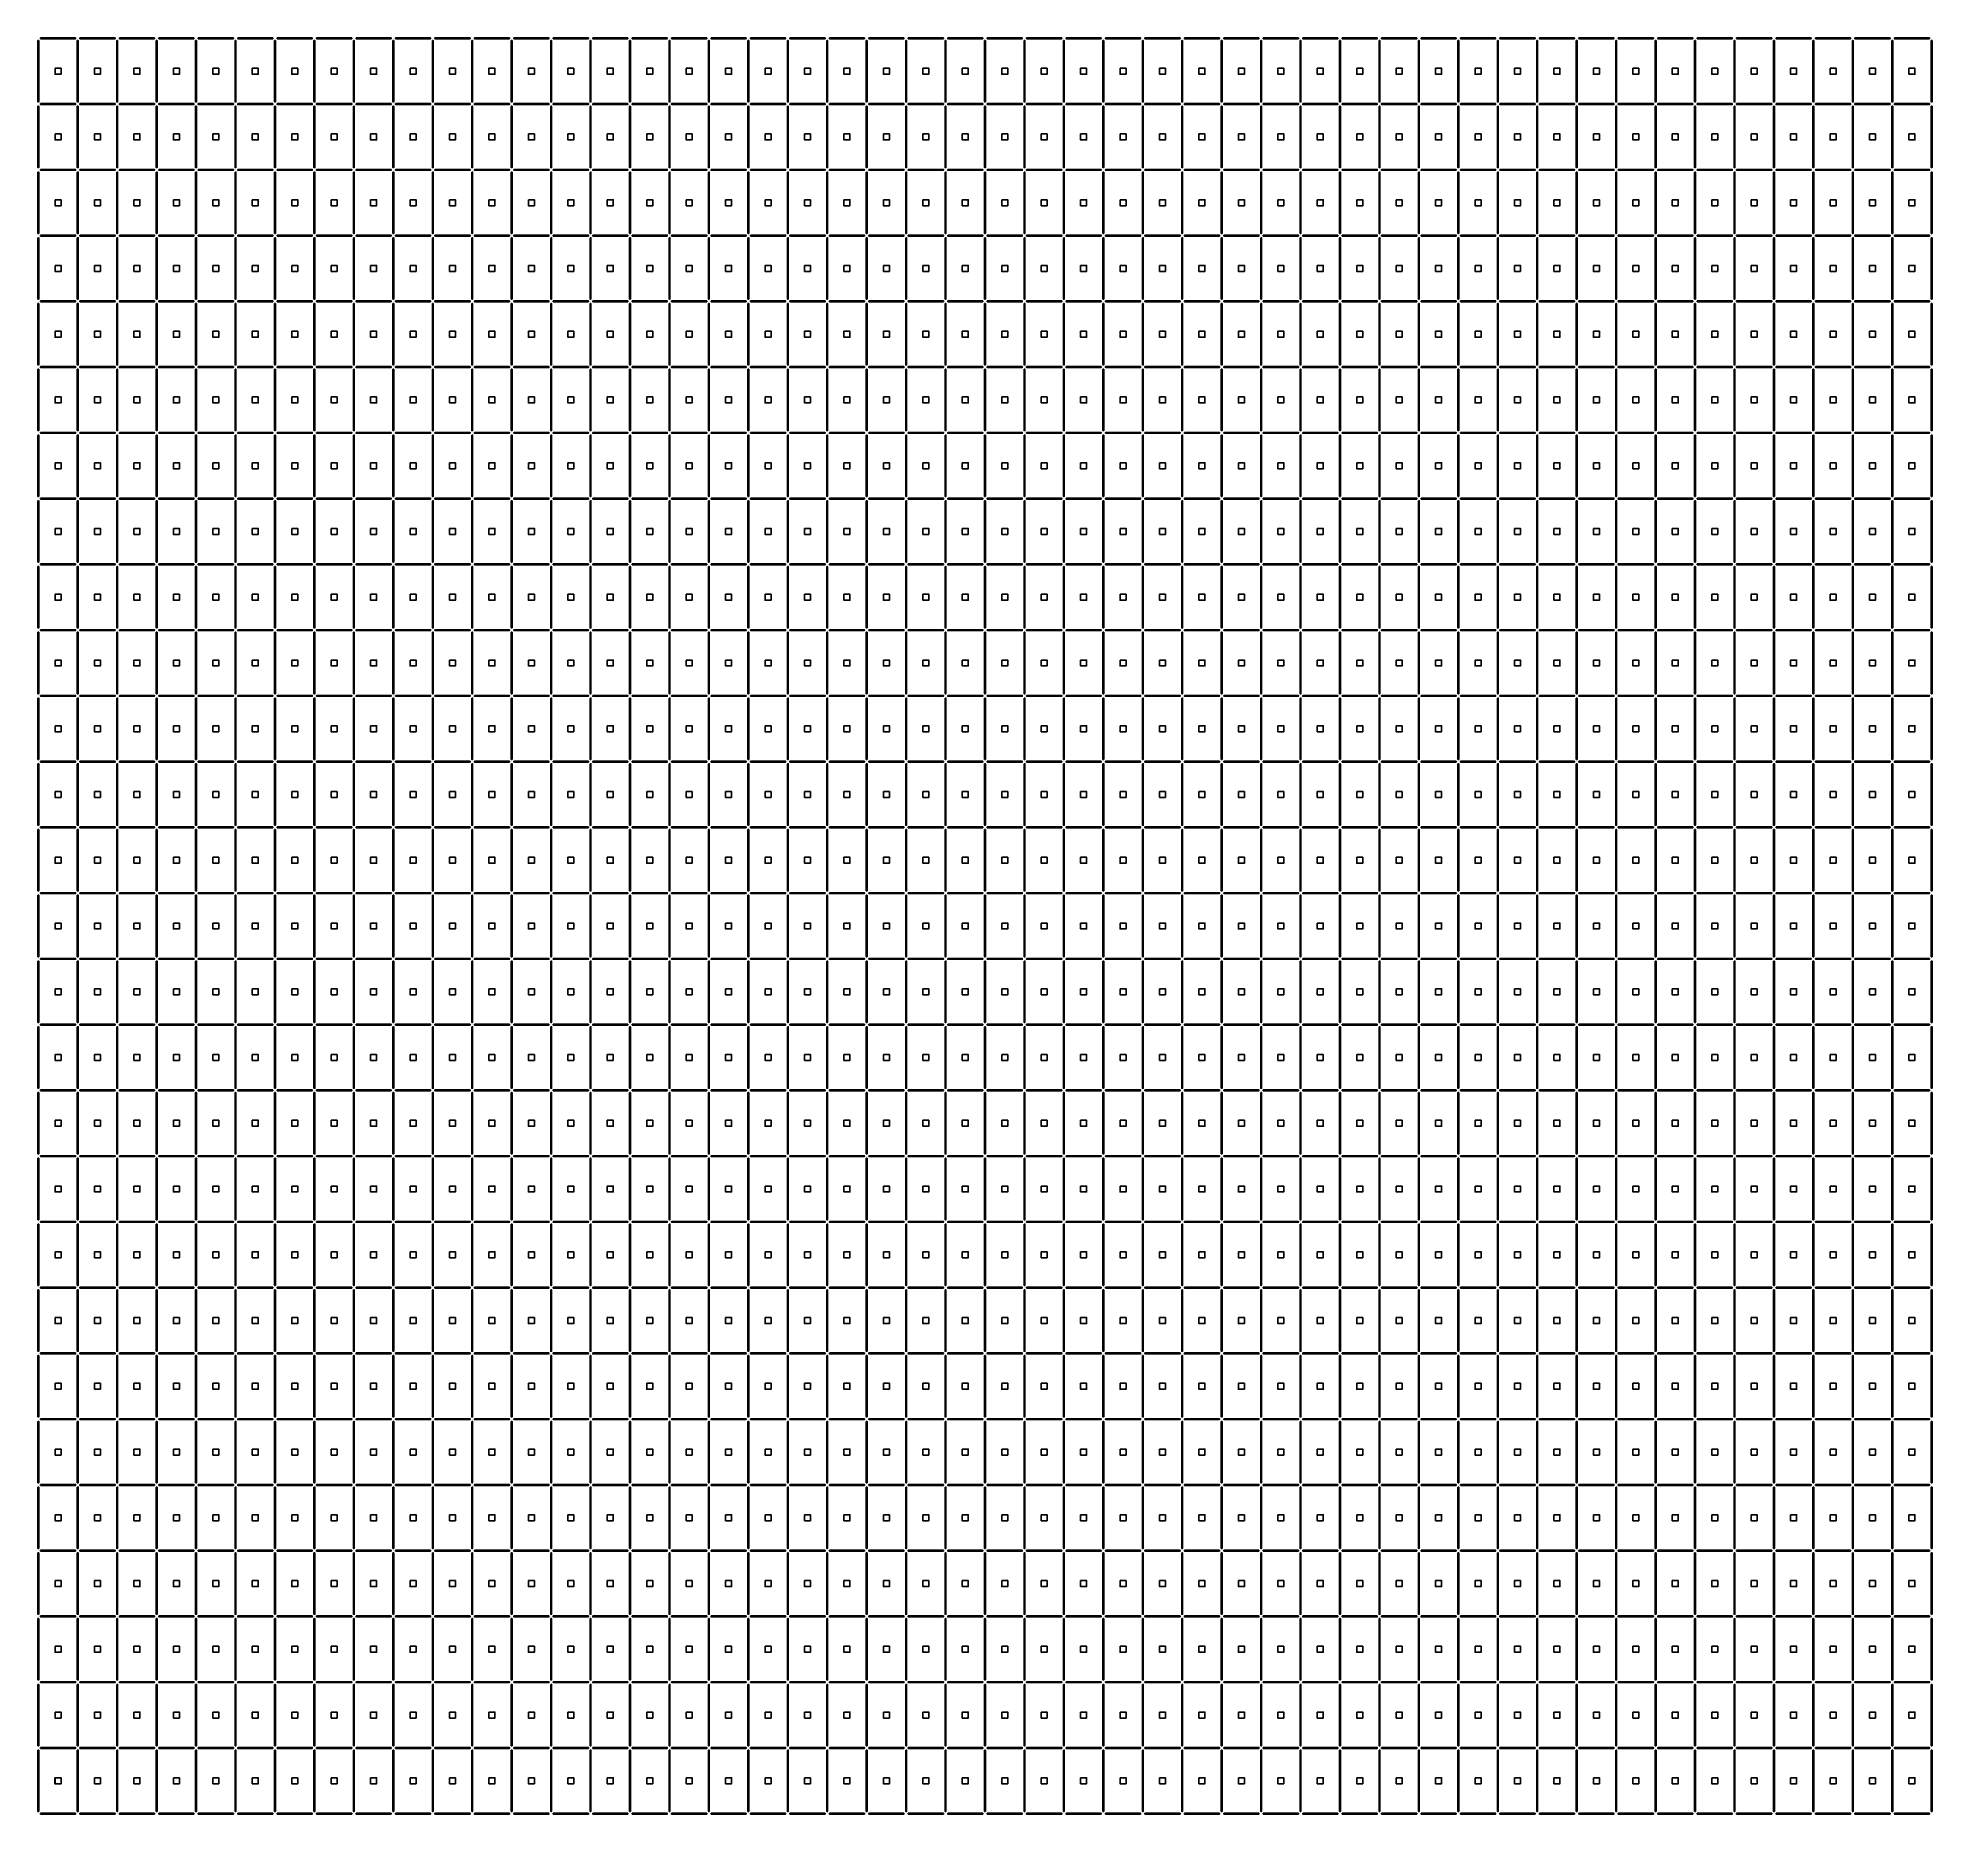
# Model space of a CAD drawing. Extents: x -1150 to 106900, y -1900 to 99400.
import ezdxf

# ---------------------------------------------------------------- set-up
doc = ezdxf.new("R2010")
doc.units = 0
doc.layers.add('Window_Single', color=102, linetype='CONTINUOUS')

# ---------------------------------------------------------------- blocks, each defined once
blk = doc.blocks.new('Window_Single')
at = {"layer": 'Window_Single'}
for points in [[(-1150, 1750), (-1150, -1750), (-1100, -1750), (-1100, 1750), (-1150, 1750)], [(-1150, 1750), (-1150, -1750), (-1100, -1750), (-1100, 1750), (-1150, 1750)], [(-1150, 1750), (-1150, -1750), (-1100, -1750), (-1100, 1750), (-1150, 1750)], [(-1150, 1750), (-1150, -1750), (-1100, -1750), (-1100, 1750), (-1150, 1750)], [(-1150, 1750), (-1150, -1750), (-1100, -1750), (-1100, 1750), (-1150, 1750)], [(-1150, 1750), (-1150, -1750), (-1100, -1750), (-1100, 1750), (-1150, 1750)], [(-1150, 1750), (-1150, -1750), (-1100, -1750), (-1100, 1750), (-1150, 1750)], [(-1000, 1900), (-1000, 1850), (1000, 1850), (1000, 1900), (-1000, 1900)], [(1100, 1750), (1100, -1750), (1150, -1750), (1150, 1750), (1100, 1750)], [(1100, 1750), (1100, -1750), (1150, -1750), (1150, 1750), (1100, 1750)], [(1100, 1750), (1100, -1750), (1150, -1750), (1150, 1750), (1100, 1750)], [(1100, 1750), (1100, -1750), (1150, -1750), (1150, 1750), (1100, 1750)], [(1100, 1750), (1100, -1750), (1150, -1750), (1150, 1750), (1100, 1750)], [(1100, 1750), (1100, -1750), (1150, -1750), (1150, 1750), (1100, 1750)], [(-170, 170), (-170, -170), (170, -170), (170, 170), (-170, 170)], [(-1000, -1850), (-1000, -1900), (1000, -1900), (1000, -1850), (-1000, -1850)]]:
    blk.add_lwpolyline(points, close=True, dxfattribs=at)

msp = doc.modelspace()

# ---------------------------------------------------------------- linework, layer by layer
at = {"layer": 'Window_Single'}
for points in [[(-1150, 1750), (-1150, -1750), (-1100, -1750), (-1100, 1750), (-1150, 1750)], [(-1150, 1750), (-1150, -1750), (-1100, -1750), (-1100, 1750), (-1150, 1750)], [(-1150, 1750), (-1150, -1750), (-1100, -1750), (-1100, 1750), (-1150, 1750)], [(-1150, 1750), (-1150, -1750), (-1100, -1750), (-1100, 1750), (-1150, 1750)], [(-1150, 1750), (-1150, -1750), (-1100, -1750), (-1100, 1750), (-1150, 1750)], [(-1150, 1750), (-1150, -1750), (-1100, -1750), (-1100, 1750), (-1150, 1750)], [(-1150, 1750), (-1150, -1750), (-1100, -1750), (-1100, 1750), (-1150, 1750)], [(-1000, 1900), (-1000, 1850), (1000, 1850), (1000, 1900), (-1000, 1900)], [(1100, 1750), (1100, -1750), (1150, -1750), (1150, 1750), (1100, 1750)], [(1100, 1750), (1100, -1750), (1150, -1750), (1150, 1750), (1100, 1750)], [(1100, 1750), (1100, -1750), (1150, -1750), (1150, 1750), (1100, 1750)], [(1100, 1750), (1100, -1750), (1150, -1750), (1150, 1750), (1100, 1750)], [(1100, 1750), (1100, -1750), (1150, -1750), (1150, 1750), (1100, 1750)], [(1100, 1750), (1100, -1750), (1150, -1750), (1150, 1750), (1100, 1750)], [(175, 175), (-175, 175), (-175, -175), (175, -175), (175, 175)], [(-1000, -1850), (-1000, -1900), (1000, -1900), (1000, -1850), (-1000, -1850)]]:
    msp.add_lwpolyline(points, close=True, dxfattribs=at)

# ---------------------------------------------------------------- block references
at = {"layer": 'Pads', "row_count": 27, "column_count": 48, "row_spacing": 3750, "column_spacing": 2250}
msp.add_blockref('Window_Single', (0, 0), dxfattribs=at)

doc.saveas('drawing.dxf')
